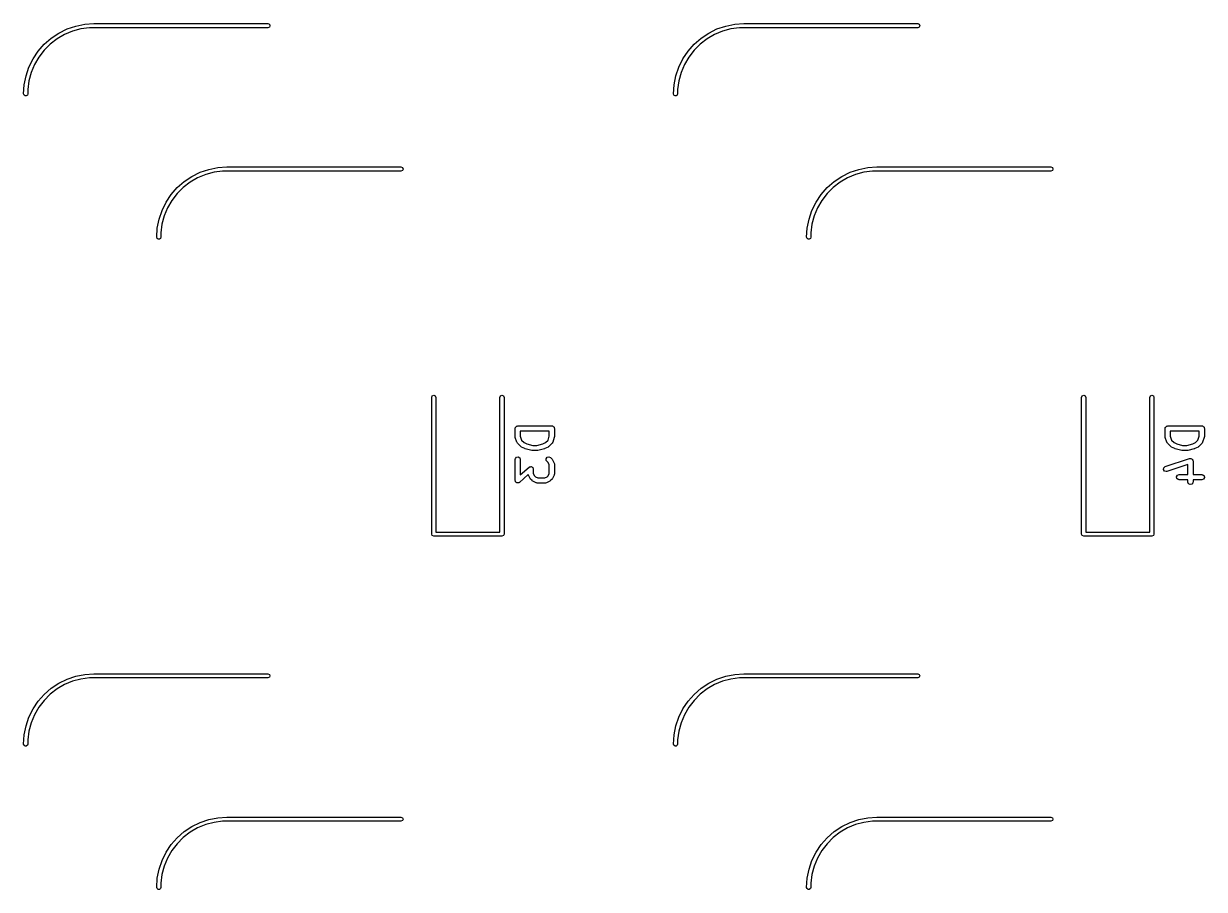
# Model space of a CAD drawing. Extents: x 54 to 195, y -146 to -31.
# Drawn here: x 122.43 to 157.03, y -56.51 to -31.14 of the extents above; entities that cross this region are included whole.
import ezdxf

# ---------------------------------------------------------------- set-up
doc = ezdxf.new("R2010")
doc.units = 0
doc.layers.add('BLACK', color=7, linetype='CONTINUOUS')

msp = doc.modelspace()

# ---------------------------------------------------------------- linework, layer by layer
at = {"layer": 'BLACK', "linetype": 'CONTINUOUS'}
for p, q in [((124.219, -31.1576), (124.487, -31.14)), ((124.487, -31.14), (129.588, -31.14)), ((129.588, -31.14), (129.63, -31.1576)), ((143.269, -31.1576), (143.537, -31.14)), ((143.537, -31.14), (148.637, -31.14)), ((148.637, -31.14), (148.68, -31.1576)), ((123.233, -31.5657), (123.457, -31.416)), ((123.628, -31.4563), (123.407, -31.5835)), ((123.457, -31.416), (123.699, -31.2968)), ((123.863, -31.359), (123.628, -31.4563)), ((123.699, -31.2968), (123.954, -31.2102)), ((124.108, -31.2932), (123.863, -31.359)), ((123.954, -31.2102), (124.219, -31.1576)), ((124.36, -31.26), (124.108, -31.2932)), ((124.487, -31.26), (124.36, -31.26)), ((129.588, -31.26), (124.487, -31.26)), ((129.63, -31.2424), (129.588, -31.26)), ((129.63, -31.1576), (129.648, -31.2)), ((129.648, -31.2), (129.63, -31.2424)), ((142.283, -31.5657), (142.507, -31.416)), ((142.678, -31.4563), (142.457, -31.5835)), ((142.507, -31.416), (142.749, -31.2968)), ((142.913, -31.359), (142.678, -31.4563)), ((142.749, -31.2968), (143.004, -31.2102)), ((143.158, -31.2932), (142.913, -31.359)), ((143.004, -31.2102), (143.269, -31.1576)), ((143.41, -31.26), (143.158, -31.2932)), ((143.537, -31.26), (143.41, -31.26)), ((148.637, -31.26), (143.537, -31.26)), ((148.68, -31.2424), (148.637, -31.26)), ((148.68, -31.1576), (148.697, -31.2)), ((148.697, -31.2), (148.68, -31.2424)), ((122.853, -31.946), (123.031, -31.7434)), ((123.206, -31.7383), (123.026, -31.9181)), ((123.031, -31.7434), (123.233, -31.5657)), ((123.407, -31.5835), (123.206, -31.7383)), ((141.903, -31.946), (142.081, -31.7434)), ((142.256, -31.7383), (142.076, -31.9181)), ((142.081, -31.7434), (142.283, -31.5657)), ((142.457, -31.5835), (142.256, -31.7383)), ((122.584, -32.4117), (122.703, -32.17)), ((122.703, -32.17), (122.853, -31.946)), ((122.871, -32.1199), (122.744, -32.3401)), ((123.026, -31.9181), (122.871, -32.1199)), ((141.634, -32.4117), (141.753, -32.17)), ((141.753, -32.17), (141.903, -31.946)), ((141.921, -32.1199), (141.794, -32.3401)), ((142.076, -31.9181), (141.921, -32.1199)), ((122.498, -32.6668), (122.584, -32.4117)), ((122.744, -32.3401), (122.647, -32.5751)), ((141.548, -32.6668), (141.634, -32.4117)), ((141.794, -32.3401), (141.697, -32.5751)), ((122.445, -32.9311), (122.498, -32.6668)), ((122.581, -32.8207), (122.547, -33.0728)), ((122.647, -32.5751), (122.581, -32.8207)), ((141.495, -32.9311), (141.548, -32.6668)), ((141.631, -32.8207), (141.597, -33.0728)), ((141.697, -32.5751), (141.631, -32.8207)), ((122.427, -33.2), (122.445, -32.9311)), ((122.439, -33.2353), (122.427, -33.2)), ((122.547, -33.2), (122.536, -33.2353)), ((122.547, -33.0728), (122.547, -33.2)), ((141.477, -33.2), (141.495, -32.9311)), ((141.489, -33.2353), (141.477, -33.2)), ((141.597, -33.2), (141.586, -33.2353)), ((141.597, -33.0728), (141.597, -33.2)), ((122.469, -33.2571), (122.439, -33.2353)), ((122.506, -33.2571), (122.469, -33.2571)), ((122.536, -33.2353), (122.506, -33.2571)), ((141.519, -33.2571), (141.489, -33.2353)), ((141.556, -33.2571), (141.519, -33.2571)), ((141.586, -33.2353), (141.556, -33.2571)), ((127.133, -35.7657), (127.357, -35.616)), ((127.357, -35.616), (127.599, -35.4968)), ((127.763, -35.559), (127.528, -35.6563)), ((127.599, -35.4968), (127.854, -35.4102)), ((128.008, -35.4932), (127.763, -35.559)), ((127.854, -35.4102), (128.119, -35.3576)), ((128.26, -35.46), (128.008, -35.4932)), ((128.119, -35.3576), (128.387, -35.34)), ((128.387, -35.46), (128.26, -35.46)), ((128.387, -35.34), (133.487, -35.34)), ((133.487, -35.46), (128.387, -35.46)), ((133.487, -35.34), (133.53, -35.3576)), ((133.53, -35.4424), (133.487, -35.46)), ((133.53, -35.3576), (133.547, -35.4)), ((133.547, -35.4), (133.53, -35.4424)), ((146.183, -35.7657), (146.407, -35.616)), ((146.407, -35.616), (146.649, -35.4968)), ((146.813, -35.559), (146.578, -35.6563)), ((146.649, -35.4968), (146.904, -35.4102)), ((147.058, -35.4932), (146.813, -35.559)), ((146.904, -35.4102), (147.169, -35.3576)), ((147.31, -35.46), (147.058, -35.4932)), ((147.169, -35.3576), (147.438, -35.34)), ((147.438, -35.46), (147.31, -35.46)), ((147.438, -35.34), (152.537, -35.34)), ((152.537, -35.46), (147.438, -35.46)), ((152.537, -35.34), (152.58, -35.3576)), ((152.58, -35.4424), (152.537, -35.46)), ((152.58, -35.3576), (152.597, -35.4)), ((152.597, -35.4), (152.58, -35.4424)), ((126.753, -36.146), (126.931, -35.9434)), ((127.106, -35.9383), (126.926, -36.1181)), ((126.931, -35.9434), (127.133, -35.7657)), ((127.307, -35.7835), (127.106, -35.9383)), ((127.528, -35.6563), (127.307, -35.7835)), ((145.803, -36.146), (145.981, -35.9434)), ((146.156, -35.9383), (145.976, -36.1181)), ((145.981, -35.9434), (146.183, -35.7657)), ((146.357, -35.7835), (146.156, -35.9383)), ((146.578, -35.6563), (146.357, -35.7835)), ((126.603, -36.37), (126.753, -36.146)), ((126.771, -36.3199), (126.644, -36.5401)), ((126.926, -36.1181), (126.771, -36.3199)), ((145.653, -36.37), (145.803, -36.146)), ((145.821, -36.3199), (145.694, -36.5401)), ((145.976, -36.1181), (145.821, -36.3199)), ((126.398, -36.8668), (126.484, -36.6117)), ((126.484, -36.6117), (126.603, -36.37)), ((126.644, -36.5401), (126.547, -36.7751)), ((145.448, -36.8668), (145.534, -36.6117)), ((145.534, -36.6117), (145.653, -36.37)), ((145.694, -36.5401), (145.597, -36.7751)), ((126.345, -37.1311), (126.398, -36.8668)), ((126.481, -37.0207), (126.447, -37.2728)), ((126.547, -36.7751), (126.481, -37.0207)), ((145.395, -37.1311), (145.448, -36.8668)), ((145.531, -37.0207), (145.498, -37.2728)), ((145.597, -36.7751), (145.531, -37.0207)), ((126.328, -37.4), (126.345, -37.1311)), ((126.447, -37.2728), (126.447, -37.4)), ((145.377, -37.4), (145.395, -37.1311)), ((145.498, -37.2728), (145.498, -37.4)), ((126.339, -37.4353), (126.328, -37.4)), ((126.369, -37.4571), (126.339, -37.4353)), ((126.406, -37.4571), (126.369, -37.4571)), ((126.436, -37.4353), (126.406, -37.4571)), ((126.447, -37.4), (126.436, -37.4353)), ((145.389, -37.4353), (145.377, -37.4)), ((145.419, -37.4571), (145.389, -37.4353)), ((145.456, -37.4571), (145.419, -37.4571)), ((145.486, -37.4353), (145.456, -37.4571)), ((145.498, -37.4), (145.486, -37.4353)), ((134.387, -42.09), (134.405, -42.0476)), ((134.387, -46.1), (134.387, -42.09)), ((134.405, -42.0476), (134.447, -42.03)), ((134.447, -42.03), (134.49, -42.0476)), ((134.49, -42.0476), (134.507, -42.09)), ((134.507, -42.09), (134.507, -46.04)), ((136.387, -42.09), (136.405, -42.0476)), ((136.387, -46.04), (136.387, -42.09)), ((136.405, -42.0476), (136.447, -42.03)), ((136.447, -42.03), (136.49, -42.0476)), ((136.49, -42.0476), (136.507, -42.09)), ((136.507, -42.09), (136.507, -46.1)), ((153.438, -42.09), (153.455, -42.0476)), ((153.438, -46.1), (153.438, -42.09)), ((153.455, -42.0476), (153.498, -42.03)), ((153.498, -42.03), (153.54, -42.0476)), ((153.54, -42.0476), (153.558, -42.09)), ((153.558, -42.09), (153.558, -46.04)), ((155.438, -42.09), (155.455, -42.0476)), ((155.438, -46.04), (155.438, -42.09)), ((155.455, -42.0476), (155.498, -42.03)), ((155.498, -42.03), (155.54, -42.0476)), ((155.54, -42.0476), (155.558, -42.09)), ((155.558, -42.09), (155.558, -46.1)), ((136.835, -43.0019), (136.837, -42.9922)), ((136.835, -43.24), (136.835, -43.0019)), ((136.836, -43.2415), (136.835, -43.24)), ((136.836, -42.9889), (136.838, -42.986)), ((136.837, -42.9922), (136.836, -42.9889)), ((136.839, -43.2637), (136.836, -43.2415)), ((136.838, -42.986), (136.84, -42.9763)), ((136.84, -42.9763), (136.852, -42.9613)), ((136.852, -42.9613), (136.862, -42.9445)), ((136.862, -42.9445), (136.868, -42.9421)), ((136.868, -42.9421), (136.873, -42.937)), ((136.873, -42.937), (136.892, -42.9336)), ((136.892, -42.9336), (136.91, -42.9269)), ((136.91, -42.9269), (137.91, -42.9269)), ((137.835, -43.0769), (136.985, -43.0769)), ((136.985, -43.0769), (136.985, -43.2278)), ((136.985, -43.2278), (137.023, -43.3423)), ((137.797, -43.3423), (137.835, -43.2278)), ((137.835, -43.2278), (137.835, -43.0769)), ((137.91, -42.9269), (137.92, -42.9286)), ((137.92, -42.9286), (137.923, -42.928)), ((137.923, -42.928), (137.926, -42.9297)), ((137.926, -42.9297), (137.936, -42.9314)), ((137.936, -42.9314), (137.951, -42.944)), ((137.951, -42.944), (137.968, -42.9537)), ((137.968, -42.9537), (137.97, -42.9601)), ((137.97, -42.9601), (137.975, -42.9644)), ((137.975, -42.9644), (137.978, -42.9836)), ((137.978, -42.9836), (137.985, -43.0019)), ((137.985, -43.24), (137.981, -43.2621)), ((137.985, -43.0019), (137.985, -43.24)), ((155.885, -43.0019), (155.887, -42.9922)), ((155.885, -43.24), (155.885, -43.0019)), ((155.886, -43.2415), (155.885, -43.24)), ((155.886, -42.9889), (155.888, -42.986)), ((155.887, -42.9922), (155.886, -42.9889)), ((155.889, -43.2637), (155.886, -43.2415)), ((155.888, -42.986), (155.89, -42.9763)), ((155.89, -42.9763), (155.902, -42.9613)), ((155.902, -42.9613), (155.912, -42.9445)), ((155.912, -42.9445), (155.918, -42.9421)), ((155.918, -42.9421), (155.923, -42.937)), ((155.923, -42.937), (155.942, -42.9336)), ((155.942, -42.9336), (155.96, -42.9269)), ((155.96, -42.9269), (156.96, -42.9269)), ((156.885, -43.0769), (156.035, -43.0769)), ((156.035, -43.0769), (156.035, -43.2278)), ((156.035, -43.2278), (156.073, -43.3423)), ((156.847, -43.3423), (156.885, -43.2278)), ((156.885, -43.2278), (156.885, -43.0769)), ((156.96, -42.9269), (156.97, -42.9286)), ((156.97, -42.9286), (156.973, -42.928)), ((156.973, -42.928), (156.976, -42.9297)), ((156.976, -42.9297), (156.986, -42.9314)), ((156.986, -42.9314), (157.001, -42.944)), ((157.001, -42.944), (157.018, -42.9537)), ((157.018, -42.9537), (157.02, -42.9601)), ((157.02, -42.9601), (157.025, -42.9644)), ((157.025, -42.9644), (157.028, -42.9836)), ((157.028, -42.9836), (157.035, -43.0019)), ((157.035, -43.24), (157.031, -43.2621)), ((157.035, -43.0019), (157.035, -43.24)), ((136.887, -43.4066), (136.839, -43.2637)), ((136.889, -43.4101), (136.887, -43.4066)), ((136.89, -43.4146), (136.889, -43.4101)), ((136.905, -43.4359), (136.89, -43.4146)), ((137, -43.5311), (136.905, -43.4359)), ((137.001, -43.5318), (137, -43.5311)), ((137.019, -43.5452), (137.001, -43.5318)), ((137.115, -43.5928), (137.019, -43.5452)), ((137.023, -43.3423), (137.097, -43.4165)), ((137.097, -43.4165), (137.174, -43.4549)), ((137.118, -43.5932), (137.115, -43.5928)), ((137.13, -43.5985), (137.118, -43.5932)), ((137.32, -43.6461), (137.13, -43.5985)), ((137.174, -43.4549), (137.348, -43.4983)), ((137.348, -43.4983), (137.472, -43.4983)), ((137.472, -43.4983), (137.646, -43.4549)), ((137.69, -43.5985), (137.5, -43.6461)), ((137.646, -43.4549), (137.723, -43.4165)), ((137.693, -43.5965), (137.69, -43.5985)), ((137.706, -43.5928), (137.693, -43.5965)), ((137.801, -43.5452), (137.706, -43.5928)), ((137.723, -43.4165), (137.797, -43.3423)), ((137.802, -43.544), (137.801, -43.5452)), ((137.82, -43.5311), (137.802, -43.544)), ((137.916, -43.4359), (137.82, -43.5311)), ((137.917, -43.4318), (137.916, -43.4359)), ((137.921, -43.4295), (137.917, -43.4318)), ((137.934, -43.4066), (137.921, -43.4295)), ((137.981, -43.2637), (137.934, -43.4066)), ((137.981, -43.2621), (137.981, -43.2637)), ((155.937, -43.4066), (155.889, -43.2637)), ((155.939, -43.4101), (155.937, -43.4066)), ((155.94, -43.4146), (155.939, -43.4101)), ((155.955, -43.4359), (155.94, -43.4146)), ((156.05, -43.5311), (155.955, -43.4359)), ((156.051, -43.5318), (156.05, -43.5311)), ((156.069, -43.5452), (156.051, -43.5318)), ((156.165, -43.5928), (156.069, -43.5452)), ((156.073, -43.3423), (156.147, -43.4165)), ((156.147, -43.4165), (156.224, -43.4549)), ((156.168, -43.5932), (156.165, -43.5928)), ((156.18, -43.5985), (156.168, -43.5932)), ((156.37, -43.6461), (156.18, -43.5985)), ((156.224, -43.4549), (156.398, -43.4983)), ((156.398, -43.4983), (156.522, -43.4983)), ((156.522, -43.4983), (156.696, -43.4549)), ((156.74, -43.5985), (156.55, -43.6461)), ((156.696, -43.4549), (156.773, -43.4165)), ((156.743, -43.5965), (156.74, -43.5985)), ((156.756, -43.5928), (156.743, -43.5965)), ((156.851, -43.5452), (156.756, -43.5928)), ((156.773, -43.4165), (156.847, -43.3423)), ((156.852, -43.544), (156.851, -43.5452)), ((156.87, -43.5311), (156.852, -43.544)), ((156.966, -43.4359), (156.87, -43.5311)), ((156.967, -43.4318), (156.966, -43.4359)), ((156.971, -43.4295), (156.967, -43.4318)), ((156.984, -43.4066), (156.971, -43.4295)), ((157.031, -43.2637), (156.984, -43.4066)), ((157.031, -43.2621), (157.031, -43.2637)), ((136.835, -43.9067), (136.84, -43.881)), ((136.835, -44.5257), (136.835, -43.9067)), ((136.84, -43.881), (136.873, -43.8417)), ((136.873, -43.8417), (136.923, -43.8328)), ((136.923, -43.8328), (136.968, -43.8585)), ((136.968, -43.8585), (136.985, -43.9067)), ((136.985, -43.9067), (136.985, -44.3604)), ((137.324, -43.6457), (137.32, -43.6461)), ((137.339, -43.6483), (137.324, -43.6457)), ((137.482, -43.6483), (137.339, -43.6483)), ((137.485, -43.6471), (137.482, -43.6483)), ((137.5, -43.6461), (137.485, -43.6471)), ((137.742, -43.8873), (137.772, -43.8452)), ((137.747, -43.9384), (137.742, -43.8873)), ((137.762, -43.9597), (137.747, -43.9384)), ((137.772, -43.8452), (137.821, -43.832)), ((137.821, -43.832), (137.868, -43.8536)), ((137.868, -43.8536), (137.916, -43.9013)), ((137.916, -43.9013), (137.928, -43.9196)), ((137.928, -43.9196), (137.93, -43.9207)), ((137.93, -43.9207), (137.977, -44.016)), ((155.889, -44.1212), (156.603, -43.8831)), ((156.374, -43.6457), (156.37, -43.6461)), ((156.389, -43.6483), (156.374, -43.6457)), ((156.532, -43.6483), (156.389, -43.6483)), ((156.535, -43.6471), (156.532, -43.6483)), ((156.55, -43.6461), (156.535, -43.6471)), ((156.603, -43.8831), (156.629, -43.8793)), ((156.629, -43.8793), (156.634, -43.8814)), ((156.634, -43.8814), (156.64, -43.8804)), ((156.64, -43.8804), (156.658, -43.8907)), ((156.658, -43.8907), (156.677, -43.8982)), ((156.677, -43.8982), (156.679, -43.9032)), ((156.679, -43.9032), (156.684, -43.9061)), ((156.684, -43.9061), (156.691, -43.9253)), ((156.691, -43.9253), (156.701, -43.9433)), ((156.701, -43.9433), (156.7, -43.9489)), ((156.7, -43.9489), (156.702, -43.9543)), ((136.985, -44.3604), (137.242, -44.1359)), ((137.242, -44.1359), (137.251, -44.1301)), ((137.251, -44.1301), (137.254, -44.1274)), ((137.254, -44.1274), (137.257, -44.1269)), ((137.257, -44.1269), (137.264, -44.1225)), ((137.264, -44.1225), (137.284, -44.122)), ((137.284, -44.122), (137.304, -44.1185)), ((137.304, -44.1185), (137.309, -44.1215)), ((137.309, -44.1215), (137.315, -44.1214)), ((137.315, -44.1214), (137.331, -44.1341)), ((137.331, -44.1341), (137.349, -44.1442)), ((137.349, -44.1442), (137.351, -44.1498)), ((137.351, -44.1498), (137.355, -44.1535)), ((137.355, -44.1535), (137.359, -44.1734)), ((137.359, -44.1734), (137.366, -44.1924)), ((137.366, -44.1924), (137.366, -44.3175)), ((137.801, -43.9987), (137.762, -43.9597)), ((137.835, -44.0672), (137.801, -43.9987)), ((137.835, -44.3175), (137.835, -44.0672)), ((137.977, -44.016), (137.985, -44.0409)), ((137.985, -44.0409), (137.984, -44.0453)), ((137.984, -44.0453), (137.985, -44.0495)), ((137.985, -44.0495), (137.985, -44.3352)), ((155.838, -44.2034), (155.849, -44.1531)), ((155.863, -44.2485), (155.838, -44.2034)), ((155.849, -44.1531), (155.889, -44.1212)), ((155.91, -44.2674), (155.863, -44.2485)), ((155.936, -44.2635), (155.91, -44.2674)), ((156.552, -44.0583), (155.936, -44.2635)), ((156.552, -44.3555), (156.552, -44.0583)), ((156.702, -43.9543), (156.702, -44.3555)), ((136.842, -44.5447), (136.835, -44.5257)), ((136.846, -44.5645), (136.842, -44.5447)), ((136.851, -44.5683), (136.846, -44.5645)), ((136.853, -44.5739), (136.851, -44.5683)), ((136.87, -44.584), (136.853, -44.5739)), ((136.886, -44.5967), (136.87, -44.584)), ((136.892, -44.5966), (136.886, -44.5967)), ((136.897, -44.5996), (136.892, -44.5966)), ((136.917, -44.5961), (136.897, -44.5996)), ((136.937, -44.5956), (136.917, -44.5961)), ((136.945, -44.5912), (136.937, -44.5956)), ((136.948, -44.5907), (136.945, -44.5912)), ((136.95, -44.588), (136.948, -44.5907)), ((136.96, -44.5822), (136.95, -44.588)), ((137.22, -44.3545), (136.96, -44.5822)), ((137.224, -44.3688), (137.22, -44.3545)), ((137.272, -44.464), (137.224, -44.3688)), ((137.273, -44.4651), (137.272, -44.464)), ((137.286, -44.4835), (137.273, -44.4651)), ((137.333, -44.5311), (137.286, -44.4835)), ((137.335, -44.5318), (137.333, -44.5311)), ((137.353, -44.5452), (137.335, -44.5318)), ((137.448, -44.5928), (137.353, -44.5452)), ((137.366, -44.3175), (137.4, -44.386)), ((137.4, -44.386), (137.431, -44.4165)), ((137.431, -44.4165), (137.499, -44.4507)), ((137.452, -44.5933), (137.448, -44.5928)), ((137.456, -44.5962), (137.452, -44.5933)), ((137.482, -44.6007), (137.456, -44.5962)), ((137.72, -44.6007), (137.482, -44.6007)), ((137.499, -44.4507), (137.702, -44.4507)), ((137.702, -44.4507), (137.77, -44.4165)), ((137.724, -44.5992), (137.72, -44.6007)), ((137.728, -44.6002), (137.724, -44.5992)), ((137.753, -44.5928), (137.728, -44.6002)), ((137.848, -44.5452), (137.753, -44.5928)), ((137.77, -44.4165), (137.801, -44.386)), ((137.801, -44.386), (137.835, -44.3175)), ((137.85, -44.544), (137.848, -44.5452)), ((137.868, -44.5311), (137.85, -44.544)), ((137.916, -44.4835), (137.868, -44.5311)), ((137.93, -44.464), (137.916, -44.482)), ((137.916, -44.482), (137.916, -44.4835)), ((137.977, -44.3688), (137.93, -44.464)), ((137.978, -44.3643), (137.977, -44.3688)), ((137.981, -44.3609), (137.978, -44.3643)), ((137.985, -44.3352), (137.981, -44.3609)), ((156.22, -44.4175), (156.245, -44.373)), ((156.228, -44.468), (156.22, -44.4175)), ((156.268, -44.501), (156.228, -44.468)), ((156.245, -44.373), (156.293, -44.3555)), ((156.293, -44.5055), (156.268, -44.501)), ((156.293, -44.3555), (156.552, -44.3555)), ((156.552, -44.5055), (156.293, -44.5055)), ((156.552, -44.5733), (156.552, -44.5055)), ((156.569, -44.6215), (156.552, -44.5733)), ((156.614, -44.6472), (156.569, -44.6215)), ((156.664, -44.6383), (156.614, -44.6472)), ((156.697, -44.599), (156.664, -44.6383)), ((156.702, -44.5733), (156.697, -44.599)), ((156.702, -44.3555), (156.96, -44.3555)), ((156.96, -44.5055), (156.702, -44.5055)), ((156.702, -44.5055), (156.702, -44.5733)), ((156.96, -44.3555), (156.986, -44.36)), ((157.008, -44.4879), (156.96, -44.5055)), ((156.986, -44.36), (157.025, -44.393)), ((157.034, -44.4435), (157.008, -44.4879)), ((157.025, -44.393), (157.034, -44.4435)), ((134.405, -46.1424), (134.387, -46.1)), ((134.447, -46.16), (134.405, -46.1424)), ((136.447, -46.16), (134.447, -46.16)), ((134.507, -46.04), (136.387, -46.04)), ((136.49, -46.1424), (136.447, -46.16)), ((136.507, -46.1), (136.49, -46.1424)), ((153.455, -46.1424), (153.438, -46.1)), ((153.498, -46.16), (153.455, -46.1424)), ((155.498, -46.16), (153.498, -46.16)), ((153.558, -46.04), (155.438, -46.04)), ((155.54, -46.1424), (155.498, -46.16)), ((155.558, -46.1), (155.54, -46.1424)), ((123.233, -50.6157), (123.457, -50.466)), ((123.628, -50.5063), (123.407, -50.6335)), ((123.457, -50.466), (123.699, -50.3468)), ((123.863, -50.409), (123.628, -50.5063)), ((123.699, -50.3468), (123.954, -50.2602)), ((124.108, -50.3432), (123.863, -50.409)), ((123.954, -50.2602), (124.219, -50.2076)), ((124.36, -50.31), (124.108, -50.3432)), ((124.219, -50.2076), (124.487, -50.19)), ((124.487, -50.31), (124.36, -50.31)), ((124.487, -50.19), (129.588, -50.19)), ((129.588, -50.31), (124.487, -50.31)), ((129.588, -50.19), (129.63, -50.2076)), ((129.63, -50.2924), (129.588, -50.31)), ((129.63, -50.2076), (129.648, -50.25)), ((129.648, -50.25), (129.63, -50.2924)), ((142.283, -50.6157), (142.507, -50.466)), ((142.678, -50.5063), (142.457, -50.6335)), ((142.507, -50.466), (142.749, -50.3468)), ((142.913, -50.409), (142.678, -50.5063)), ((142.749, -50.3468), (143.004, -50.2602)), ((143.158, -50.3432), (142.913, -50.409)), ((143.004, -50.2602), (143.269, -50.2076)), ((143.41, -50.31), (143.158, -50.3432)), ((143.269, -50.2076), (143.537, -50.19)), ((143.537, -50.31), (143.41, -50.31)), ((143.537, -50.19), (148.637, -50.19)), ((148.637, -50.31), (143.537, -50.31)), ((148.637, -50.19), (148.68, -50.2076)), ((148.68, -50.2924), (148.637, -50.31)), ((148.68, -50.2076), (148.697, -50.25)), ((148.697, -50.25), (148.68, -50.2924)), ((122.853, -50.996), (123.031, -50.7934)), ((123.206, -50.7883), (123.026, -50.9681)), ((123.031, -50.7934), (123.233, -50.6157)), ((123.407, -50.6335), (123.206, -50.7883)), ((141.903, -50.996), (142.081, -50.7934)), ((142.256, -50.7883), (142.076, -50.9681)), ((142.081, -50.7934), (142.283, -50.6157)), ((142.457, -50.6335), (142.256, -50.7883)), ((122.703, -51.22), (122.853, -50.996)), ((122.871, -51.1699), (122.744, -51.3901)), ((123.026, -50.9681), (122.871, -51.1699)), ((141.753, -51.22), (141.903, -50.996)), ((141.921, -51.1699), (141.794, -51.3901)), ((142.076, -50.9681), (141.921, -51.1699)), ((122.498, -51.7168), (122.584, -51.4617)), ((122.584, -51.4617), (122.703, -51.22)), ((122.744, -51.3901), (122.647, -51.6251)), ((141.548, -51.7168), (141.634, -51.4617)), ((141.634, -51.4617), (141.753, -51.22)), ((141.794, -51.3901), (141.697, -51.6251)), ((122.445, -51.9811), (122.498, -51.7168)), ((122.581, -51.8707), (122.547, -52.1228)), ((122.647, -51.6251), (122.581, -51.8707)), ((141.495, -51.9811), (141.548, -51.7168)), ((141.631, -51.8707), (141.597, -52.1228)), ((141.697, -51.6251), (141.631, -51.8707)), ((122.427, -52.25), (122.445, -51.9811)), ((122.439, -52.2853), (122.427, -52.25)), ((122.547, -52.25), (122.536, -52.2853)), ((122.547, -52.1228), (122.547, -52.25)), ((141.477, -52.25), (141.495, -51.9811)), ((141.489, -52.2853), (141.477, -52.25)), ((141.597, -52.25), (141.586, -52.2853)), ((141.597, -52.1228), (141.597, -52.25)), ((122.469, -52.3071), (122.439, -52.2853)), ((122.506, -52.3071), (122.469, -52.3071)), ((122.536, -52.2853), (122.506, -52.3071)), ((141.519, -52.3071), (141.489, -52.2853)), ((141.556, -52.3071), (141.519, -52.3071)), ((141.586, -52.2853), (141.556, -52.3071)), ((127.133, -54.8157), (127.357, -54.666)), ((127.357, -54.666), (127.599, -54.5468)), ((127.763, -54.609), (127.528, -54.7063)), ((127.599, -54.5468), (127.854, -54.4602)), ((128.008, -54.5432), (127.763, -54.609)), ((127.854, -54.4602), (128.119, -54.4076)), ((128.26, -54.51), (128.008, -54.5432)), ((128.119, -54.4076), (128.387, -54.39)), ((128.387, -54.51), (128.26, -54.51)), ((128.387, -54.39), (133.487, -54.39)), ((133.487, -54.51), (128.387, -54.51)), ((133.487, -54.39), (133.53, -54.4076)), ((133.53, -54.4924), (133.487, -54.51)), ((133.53, -54.4076), (133.547, -54.45)), ((133.547, -54.45), (133.53, -54.4924)), ((146.183, -54.8157), (146.407, -54.666)), ((146.407, -54.666), (146.649, -54.5468)), ((146.813, -54.609), (146.578, -54.7063)), ((146.649, -54.5468), (146.904, -54.4602)), ((147.058, -54.5432), (146.813, -54.609)), ((146.904, -54.4602), (147.169, -54.4076)), ((147.31, -54.51), (147.058, -54.5432)), ((147.169, -54.4076), (147.438, -54.39)), ((147.438, -54.51), (147.31, -54.51)), ((147.438, -54.39), (152.537, -54.39)), ((152.537, -54.51), (147.438, -54.51)), ((152.537, -54.39), (152.58, -54.4076)), ((152.58, -54.4924), (152.537, -54.51)), ((152.58, -54.4076), (152.597, -54.45)), ((152.597, -54.45), (152.58, -54.4924)), ((126.753, -55.196), (126.931, -54.9934)), ((127.106, -54.9883), (126.926, -55.1681)), ((126.931, -54.9934), (127.133, -54.8157)), ((127.307, -54.8335), (127.106, -54.9883)), ((127.528, -54.7063), (127.307, -54.8335)), ((145.803, -55.196), (145.981, -54.9934)), ((146.156, -54.9883), (145.976, -55.1681)), ((145.981, -54.9934), (146.183, -54.8157)), ((146.357, -54.8335), (146.156, -54.9883)), ((146.578, -54.7063), (146.357, -54.8335)), ((126.603, -55.42), (126.753, -55.196)), ((126.771, -55.3699), (126.644, -55.5901)), ((126.926, -55.1681), (126.771, -55.3699)), ((145.653, -55.42), (145.803, -55.196)), ((145.821, -55.3699), (145.694, -55.5901)), ((145.976, -55.1681), (145.821, -55.3699)), ((126.398, -55.9168), (126.484, -55.6617)), ((126.484, -55.6617), (126.603, -55.42)), ((126.644, -55.5901), (126.547, -55.8251)), ((145.448, -55.9168), (145.534, -55.6617)), ((145.534, -55.6617), (145.653, -55.42)), ((145.694, -55.5901), (145.597, -55.8251)), ((126.345, -56.1811), (126.398, -55.9168)), ((126.547, -55.8251), (126.481, -56.0707)), ((145.395, -56.1811), (145.448, -55.9168)), ((145.597, -55.8251), (145.531, -56.0707)), ((126.328, -56.45), (126.345, -56.1811)), ((126.481, -56.0707), (126.447, -56.3228)), ((126.447, -56.3228), (126.447, -56.45)), ((145.377, -56.45), (145.395, -56.1811)), ((145.531, -56.0707), (145.498, -56.3228)), ((145.498, -56.3228), (145.498, -56.45)), ((126.339, -56.4853), (126.328, -56.45)), ((126.369, -56.5071), (126.339, -56.4853)), ((126.406, -56.5071), (126.369, -56.5071)), ((126.436, -56.4853), (126.406, -56.5071)), ((126.447, -56.45), (126.436, -56.4853)), ((145.389, -56.4853), (145.377, -56.45)), ((145.419, -56.5071), (145.389, -56.4853)), ((145.456, -56.5071), (145.419, -56.5071)), ((145.486, -56.4853), (145.456, -56.5071)), ((145.498, -56.45), (145.486, -56.4853))]:
    msp.add_line(p, q, dxfattribs=at)

doc.saveas('drawing.dxf')
